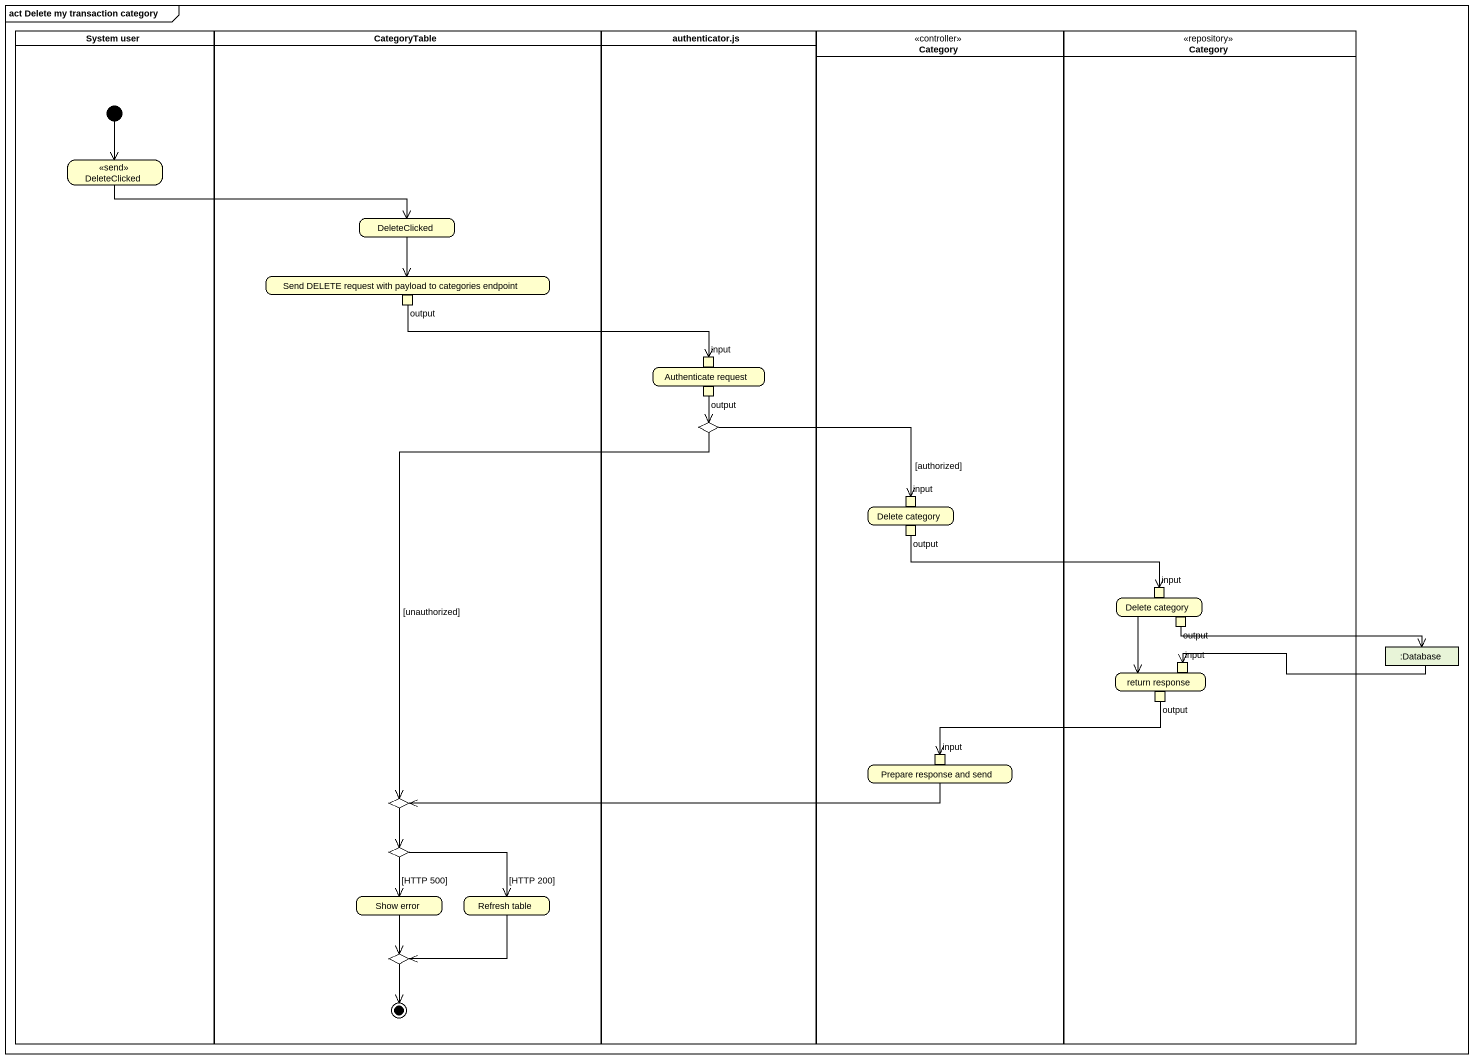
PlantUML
@startuml
mainframe act Delete my transaction category
hide empty description
state "System user" as System_user <<partition>> {
  state DeleteClicked <<send>> #FFFFCC
  [*] --> DeleteClicked
}
state CategoryTable <<partition>> {
  state "DeleteClicked" as DeleteClicked_2 #FFFFCC
  state "Send DELETE request with payload to categories endpoint" as Send_DELETE_request_with #FFFFCC {
    state output <<outputPin>> #FFFFCC
  }
  state choice2 <<choice>> #FFFFFF
  state choice3 <<choice>> #FFFFFF
  state "Show error" as Show_error #FFFFCC
  state "Refresh table" as Refresh_table #FFFFCC
  state choice4 <<choice>> #FFFFFF
  choice4 --> [*]
}
state "authenticator.js" as authenticator_js <<partition>> {
  state "Authenticate request" as Authenticate_request #FFFFCC {
    state input <<inputPin>> #FFFFCC
    state "output" as output_2 <<outputPin>> #FFFFCC
  }
  state choice1 <<choice>> #FFFFFF
}
state Category <<controller>> {
  state "Delete category" as Delete_category #FFFFCC {
    state "input" as input_2 <<inputPin>> #FFFFCC
    state "output" as output_3 <<outputPin>> #FFFFCC
  }
  state "Prepare response and send" as Prepare_response_and_send #FFFFCC {
    state "input" as input_5 <<inputPin>> #FFFFCC
  }
}
state "Category" as Category_2 <<repository>> {
  state "Delete category" as Delete_category_2 #FFFFCC {
    state "input" as input_3 <<inputPin>> #FFFFCC
    state "output" as output_4 <<outputPin>> #FFFFCC
  }
  state "return response" as return_response #FFFFCC {
    state "input" as input_4 <<inputPin>> #FFFFCC
    state "output" as output_5 <<outputPin>> #FFFFCC
  }
}
state ":Database" as Database_ <<object>>
DeleteClicked -right-> DeleteClicked_2
DeleteClicked_2 --> Send_DELETE_request_with
output -right-> input
output_2 --> choice1
choice1 -right-> input_2 : [authorized]
choice1 --> choice2 : [unauthorized]
output_3 -right-> input_3
Delete_category_2 --> return_response
output_4 -right-> Database_
Database_ -left-> input_4
output_5 -left-> input_5
Prepare_response_and_send -left-> choice2
choice2 --> choice3
choice3 --> Show_error : [HTTP 500]
choice3 -right-> Refresh_table : [HTTP 200]
Show_error --> choice4
Refresh_table -left-> choice4
@enduml
